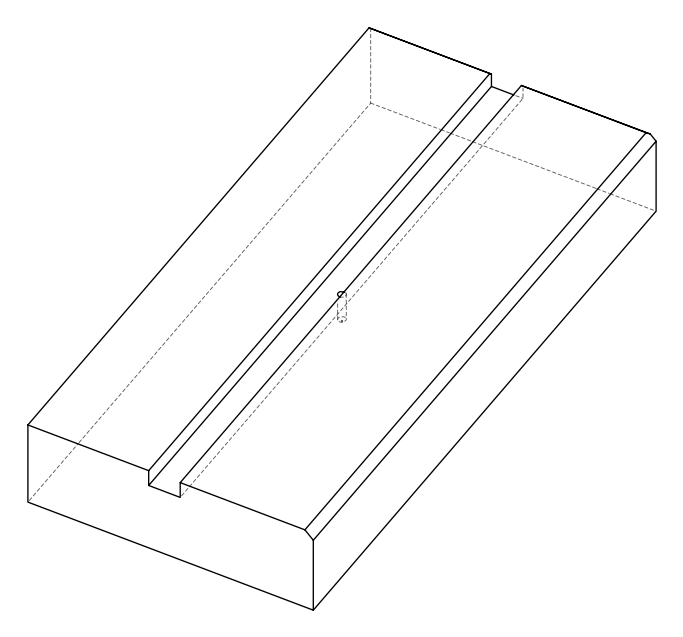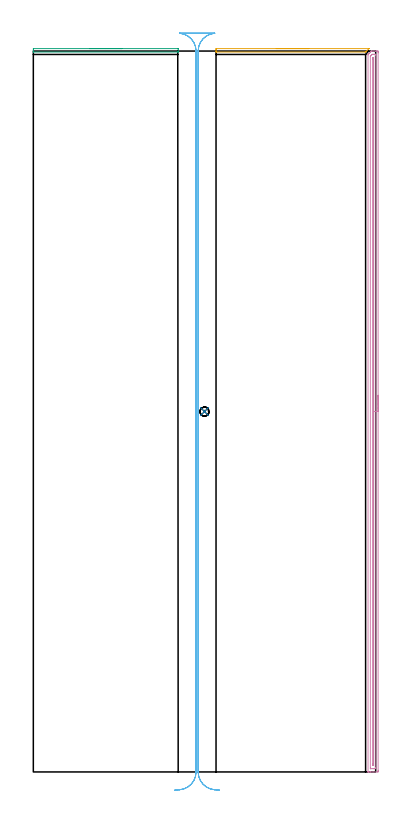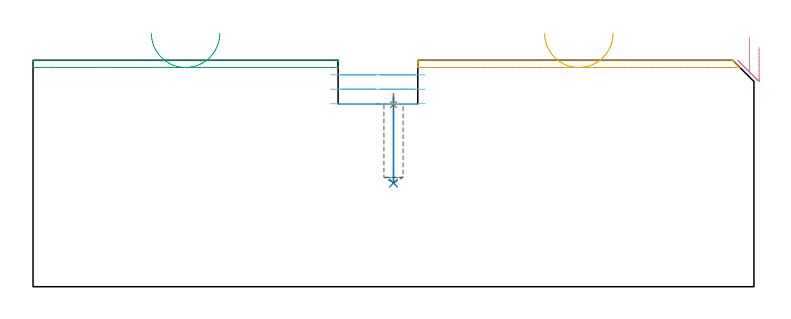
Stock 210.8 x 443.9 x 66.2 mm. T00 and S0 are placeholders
(PLAN: 6 operations, 3 tool changes, 18.6 min)
(1 SPOT_DRILL | STEP1POCKET | NXT0321_9005460120000 | 0.03 min | 1302 mm3)
(2 DRILL_BLIND_HOLE_INTO_CENTER | STEP1POCKET | UGT0301_179 | 0.1 min | 544 mm3)
(3 AREA_MILL | FG_CHAMFER_SURFACE | UGT0205_001 | 0.86 min | 200 mm3)
(4 AREA_MILL_1 | FG_CHAMFER_SURFACE_1 | UGT0205_001 | 10.8 min | 8533 mm3)
(5 AREA_MILL_2 | FG_CHAMFER_SURFACE_2 | UGT0205_001 | 0.9 min | 205 mm3)
(6 MILL_RECTANGULAR_SLOT | SLOT_RECTANGULAR | UGT0201_105 | Follow Part, ap 5.5, ae 75% | 5.93 min | 130095 mm3)
(TOOL NXT0321_9005460120000 | NC Spot Drill, 142deg, 12mm, Carbide, Uncoated | D12 PA142 FL30 Z2)
(TOOL UGT0301_179 | Twist Drill 5.6 mm | D5.6 PA118 FL55 Z2)
(TOOL UGT0205_001 | Chamfer Mill 20 x 3 x 45 deg. | D20 FL50 Z2)
(TOOL UGT0201_105 | End Mill 22 mm | D22 FL25 Z2)
(OP 1 SPOT_DRILL)
G17 G21 G94 G90
T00 M6
G54
G17 G0 G90 X105.4 Y221.9 S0 M3
G43 Z76.2 H0
G94 G81 G98 Z53.259 F250. R56.5
G80
M5
M2
(OP 2 DRILL_BLIND_HOLE_INTO_CENTER)
G17 G21 G94 G90
T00 M6
G54
G17 G0 G90 X105.4 Y221.9 S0 M3
G43 Z76.2 H0
G94 G81 G98 Z30.3 F250. R55.5
G80
M5
M2
(OP 3 AREA_MILL)
G17 G21 G94 G90
T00 M6
G54
G17 G0 G90 X34.6 Y445.4 S1061 M3
G43 Z76.2 H0
Z74.1
G94 G1 X34.638 Z73.228 F250.
X34.752 Z72.363
X34.941 Z71.512
X35.203 Z70.68
X35.537 Z69.874
X35.94 Z69.1
X36.408 Z68.364
X36.94 Z67.672
X37.529 Z67.029
X38.172 Z66.44
X38.864 Z65.908
X39.6 Z65.44
X40.374 Z65.037
X41.18 Z64.703
X42.012 Z64.441
X42.864 Z64.252
X43.728 Z64.138
X44.6 Z64.1
X89.079
X89.152 Y445.396 Z64.103
X89.19 Y445.393 Z64.106
X89.2 Y445.205 Z64.294
Y443.627 Z65.872
X89.193 Y443.34 Z66.152
X89.19 Y443.303 Z66.189
X89.079 Y443.3 Z66.2
X0.12
X0.01 Y443.303 Z66.189
X0.007 Y443.34 Z66.152
X0. Y443.627 Z65.872
Y445.206 Z64.293
X0.01 Y445.393 Z64.105
X0.049 Y445.4 Z64.1
X44.6
X45.472 Z64.138
X46.336 Z64.252
X47.188 Z64.441
X48.02 Z64.703
X48.826 Z65.037
X49.6 Z65.44
X50.336 Z65.908
X51.028 Z66.44
X51.671 Z67.029
X52.26 Z67.672
X52.792 Z68.364
X53.26 Z69.1
X53.663 Z69.874
X53.997 Z70.68
X54.259 Z71.512
X54.448 Z72.363
X54.562 Z73.228
X54.6 Z74.1
G0 Z76.2
M5
M2
(OP 4 AREA_MILL_1)
G17 G21 G94 G90
T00 M6
G54
G17 G0 G90 X212.3 Y231.95 S1061 M3
G43 Z76.2 H0
Z70.
G94 G1 Y231.912 Z69.128 F250.
Y231.798 Z68.264
Y231.609 Z67.412
Y231.347 Z66.58
Y231.013 Z65.774
Y230.61 Z65.
Y230.142 Z64.264
Y229.61 Z63.572
Y229.021 Z62.929
Y228.378 Z62.34
Y227.686 Z61.808
Y226.95 Z61.34
Y226.176 Z60.937
Y225.37 Z60.603
Y224.538 Z60.341
Y223.686 Z60.152
Y222.822 Z60.038
Y221.95 Z60.
Y1.063
X212.299 Y0.63 Z60.001
X212.295 Y0.174 Z60.003
X212.291 Y0.01 Z60.006
X211.845 Y0. Z60.451
X209.2 Z63.095
X207.798 Z64.499
X207.437 Z64.858
X206.715 Z65.585
X206.472 Z65.827
X206.105 Y0.007 Z66.185
X206.103 Y0.008 Z66.188
X206.1 Y0.181 Z66.2
Y0.183
Y441.481
X206.106 Y441.802 Z66.192
X206.196 Y441.897 Z66.102
X206.58 Y442.28 Z65.72
X206.674 Y442.376 Z65.623
X207.437 Y443.138 Z64.86
X207.905 Y443.605 Z64.395
X208.17 Y443.866 Z64.129
X208.208 Y443.897 Z64.089
X208.419 Y443.9 Z63.879
X209.2 Z63.094
X210.443 Z61.854
X210.963 Z61.331
X211.585 Z60.71
X211.845 Y443.897 Z60.45
X212.291 Y443.89 Z60.005
X212.294 Y443.725 Z60.003
X212.299 Y443.27 Z60.001
X212.3 Y442.808 Z60.
Y221.95
X210.886 Z61.414
X210.885 Y2.498 Z61.415
X210.884 Y2.419 Z61.416
X210.879 Y2.021 Z61.421
X210.488 Y2.006 Z61.812
X210.082 Y2.002 Z62.218
X209.613 Y2. Z62.687
X209.2 Z63.1
X207.849 Z64.451
X207.617 Y2.001 Z64.683
X207.583 Y2.002 Z64.717
X207.548 Y2.006 Z64.752
X207.524 Y2.009 Z64.776
X207.521 Y2.036 Z64.779
X207.515 Y2.339 Z64.785
Y2.419
Y440.587
X207.516 Y440.689 Z64.784
X207.519 Y440.739 Z64.781
X207.522 Y440.76 Z64.778
X207.539 Y440.78 Z64.761
X207.668 Y440.915 Z64.632
X207.831 Y441.081 Z64.469
X208.318 Y441.567 Z63.982
X208.588 Y441.827 Z63.712
X208.672 Y441.89 Z63.628
X208.791 Y441.896 Z63.509
X209.2 Y441.899 Z63.1
X209.669 Y441.9 Z62.631
X210.551 Z61.749
X210.783 Y441.899 Z61.517
X210.817 Y441.898 Z61.483
X210.852 Y441.895 Z61.448
X210.876 Y441.891 Z61.424
X210.879 Y441.864 Z61.421
X210.885 Y441.561 Z61.415
Y441.481
X210.886 Y221.95 Z61.414
X209.472 Z62.828
X209.471 Y4.826 Z62.829
X209.469 Y4.207 Z62.831
X209.467 Y4.07 Z62.833
X209.464 Y4.011 Z62.836
X209.4 Y4.005 Z62.9
X209.2 Y4.004 Z63.1
X208.996 Y4.008 Z63.304
X208.943 Y4.01 Z63.357
X208.935 Y4.044 Z63.365
X208.932 Y4.116 Z63.368
X208.93 Y4.207 Z63.37
X208.929 Y4.482 Z63.371
X208.928 Y5.101 Z63.372
X208.929 Y438.799 Z63.371
Y439.073
X208.934 Y439.693 Z63.366
X208.935 Y439.722 Z63.365
X208.958 Y439.75 Z63.342
X208.997 Y439.793 Z63.303
X209.05 Y439.845 Z63.25
X209.1 Y439.889 Z63.2
X209.2 Y439.891 Z63.1
X209.404 Y439.892 Z62.896
X209.457 Y439.89 Z62.843
X209.465 Y439.856 Z62.835
X209.468 Y439.784 Z62.832
X209.47 Y439.693 Z62.83
X209.471 Y439.418 Z62.829
X209.472 Y438.799 Z62.828
Y221.95
Y221.078 Z62.867
Y220.214 Z62.98
Y219.362 Z63.169
Y218.53 Z63.432
Y217.724 Z63.765
Y216.95 Z64.168
Y216.214 Z64.637
Y215.522 Z65.168
Y214.879 Z65.757
Y214.29 Z66.401
Y213.758 Z67.093
Y213.29 Z67.828
Y212.887 Z68.602
Y212.553 Z69.408
Y212.291 Z70.24
Y212.102 Z71.092
Y211.988 Z71.957
Y211.95 Z72.828
G0 Z76.2
M5
M2
(OP 5 AREA_MILL_2)
G17 G21 G94 G90
T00 M6
G54
G17 G0 G90 X149.6 Y445.4 S1061 M3
G43 Z76.2 H0
Z74.1
G94 G1 X149.638 Z73.228 F250.
X149.752 Z72.364
X149.941 Z71.512
X150.203 Z70.68
X150.537 Z69.874
X150.94 Z69.1
X151.409 Z68.364
X151.94 Z67.672
X152.529 Z67.029
X153.172 Z66.44
X153.864 Z65.908
X154.6 Z65.44
X155.374 Z65.037
X156.18 Z64.703
X157.012 Z64.441
X157.864 Z64.252
X158.728 Z64.138
X159.6 Z64.1
X206.585
X206.672 Y445.395 Z64.104
X206.682 Y445.393 Z64.105
X206.672 Y445.371 Z64.127
X205.134 Y443.834 Z65.665
X204.762 Y443.461 Z66.035
X204.604 Y443.304 Z66.19
X204.289 Y443.3 Z66.2
X112.677
X112.51 Y443.303 Z66.188
X112.507 Y443.36 Z66.132
X112.5 Y443.778 Z65.721
Y444.089 Z65.41
Y444.796 Z64.699
Y445.149 Z64.347
X112.502 Y445.391 Z64.105
X112.677 Y445.4 Z64.1
X159.6
X160.472 Z64.138
X161.337 Z64.252
X162.188 Z64.441
X163.02 Z64.703
X163.826 Z65.037
X164.6 Z65.44
X165.336 Z65.908
X166.028 Z66.44
X166.671 Z67.029
X167.26 Z67.672
X167.792 Z68.364
X168.26 Z69.1
X168.663 Z69.874
X168.997 Z70.68
X169.259 Z71.512
X169.448 Z72.364
X169.562 Z73.228
X169.6 Z74.1
G0 Z76.2
M5
M2
(OP 6 MILL_RECTANGULAR_SLOT)
G17 G21 G94 G90
T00 M6
G54
G17 G0 G90 X114.68 Y-11.191 S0 M3
G43 Z76.2 H0
Z61.967
G94 G1 X111.688 Y-10.97 F250.
G2 X101.5 Y0. R11. F500.
G1 Y443.9
G2 X111.688 Y454.87 R11.
G1 Y454.9
X90.012
Y454.87
G2 X100.2 Y443.9 R11.
G1 Y0.
G2 X90.012 Y-10.97 R11.
G1 X87.02 Y-11.191 F250.
G0 X114.68 Z57.733
G1 X111.688 Y-10.97
G2 X101.5 Y0. R11. F500.
G1 Y443.9
G2 X111.688 Y454.87 R11.
G1 Y454.9
X90.012
Y454.87
G2 X100.2 Y443.9 R11.
G1 Y0.
G2 X90.012 Y-10.97 R11.
G1 X87.02 Y-11.191 F250.
G0 X114.68 Z53.5
G1 X111.688 Y-10.97
G2 X101.5 Y0. R11. F500.
G1 Y443.9
G2 X111.688 Y454.87 R11.
G1 Y454.9
X90.012
Y454.87
G2 X100.2 Y443.9 R11.
G1 Y0.
G2 X90.012 Y-10.97 R11.
G1 X87.02 Y-11.191 F250.
G0 Z76.2
M5
M2
